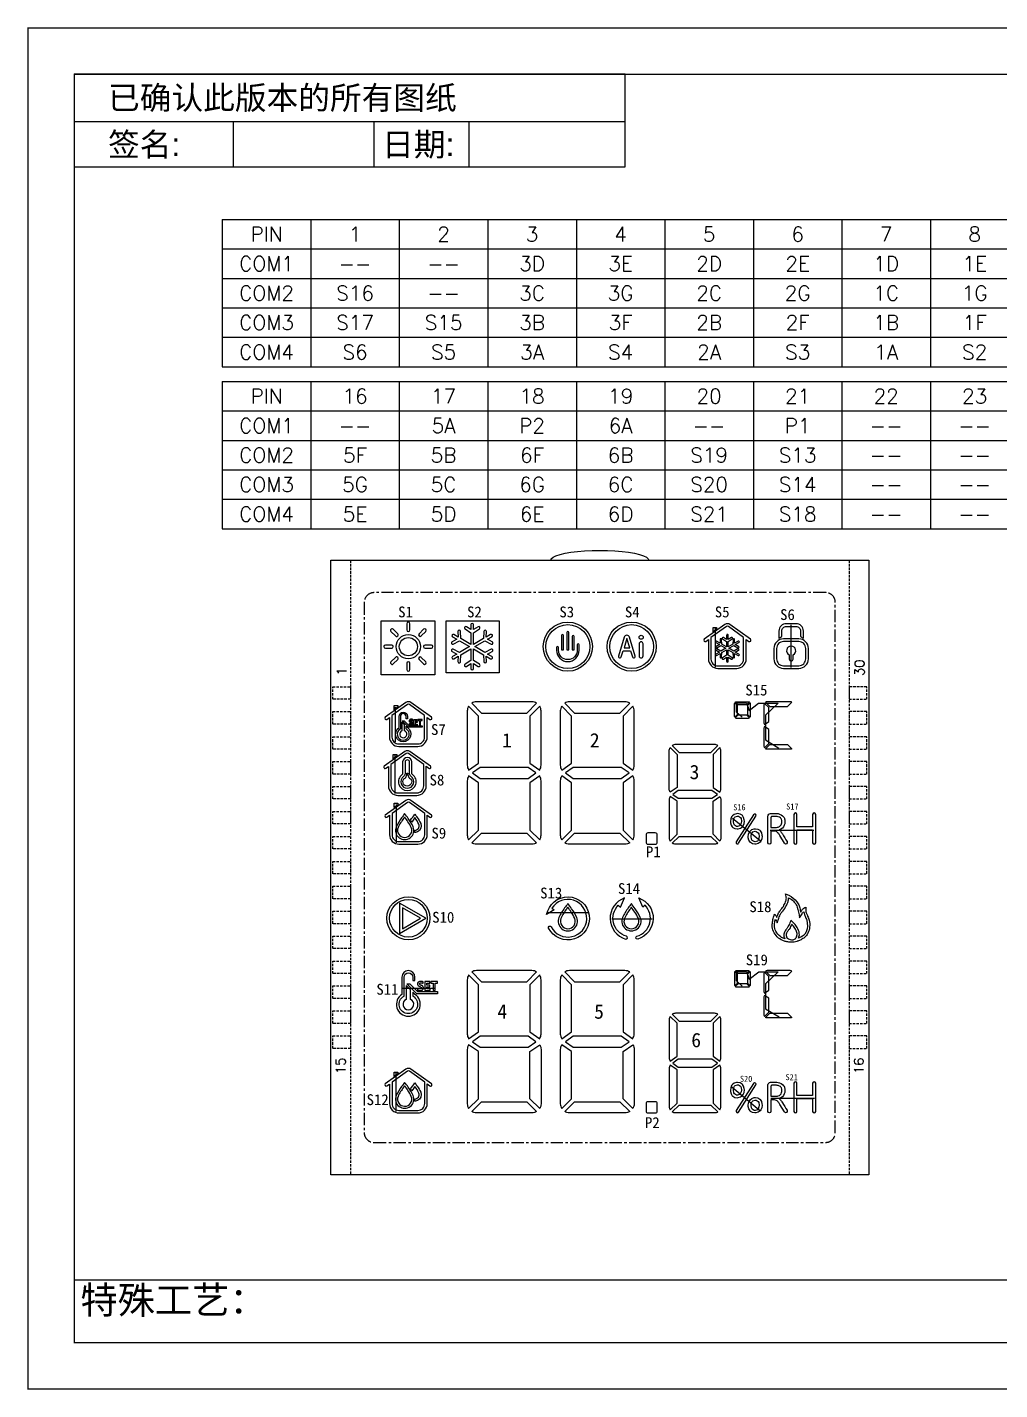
# Model space of a CAD drawing. Header units: millimetres. Extents: x 963 to 1606, y 260 to 429.
# Drawn here: x 1207.5 to 1306.6, y 260.2 to 399 of the extents above; entities that cross this region are included whole.
import ezdxf
from ezdxf.enums import TextEntityAlignment as Align

# ---------------------------------------------------------------- set-up
doc = ezdxf.new("R2010")
doc.units = ezdxf.units.MM
for name, pattern in [('CENTER', [2, 1.25, -0.25, 0.25, -0.25]), ('DASHED2', [0.375, 0.25, -0.125]), ('HIDDEN', [0.375, 0.25, -0.125])]:
    doc.linetypes.add(name, pattern=pattern)
for name, color, linetype in [('1', 4, 'Continuous'), ('DIM', 4, 'Continuous'), ('dwg', 7, 'Continuous'), ('title', 7, 'Continuous')]:
    doc.layers.add(name, color=color, linetype=linetype)
doc.styles.add('ROMANS', font='romans.shx')
doc.styles.add('SSSoft_Romans', font='Romans')
doc.styles.add('title', font='arial.ttf', dxfattribs={"width": 0.8, "height": 5})

# ---------------------------------------------------------------- blocks, each defined once
blk = doc.blocks.new('SIGN-C')
at = {"layer": '1', "color": 4, "const_width": 0.238}
blk.add_lwpolyline([(0, 0), (0, 210), (297, 210), (297, 0)], close=True, dxfattribs=at)
at = {"layer": 'title'}
for p, q in [((7.14, 195.58), (92.18, 195.58)), ((31.65, 195.58), (31.65, 188.59)), ((53.39, 195.58), (53.39, 188.59)), ((68.02, 195.58), (68.02, 188.59)), ((7.14, 16.82), (190.74, 16.82))]:
    blk.add_line(p, q, dxfattribs=at)
at = {"layer": 'title', "const_width": 0.238}
blk.add_lwpolyline([(7.14, 7.14), (7.14, 202.86), (289.86, 202.86), (289.86, 7.14)], close=True, dxfattribs=at)
at = {"layer": 'title'}
blk.add_lwpolyline([(7.14, 202.86), (7.14, 188.59), (92.18, 188.59), (92.18, 202.86)], close=True, dxfattribs=at)
at = {"layer": 'title', "style": 'title'}
for s, height, p in [('已确认此版本的所有图纸', 3.5873, (12.35, 197.44)), ('签名:', 3.587, (12.35, 190.24)), ('日期:', 3.587, (54.65, 190.24))]:
    blk.add_text(s, height=height, dxfattribs=at).set_placement(p)
at = {"layer": 'title', "color": 1, "style": 'title'}
blk.add_text('特殊工艺：', height=4.216, dxfattribs=at).set_placement((8.08, 11.62))
blk = doc.blocks.new('SPC')
at = {"layer": 'dwg'}
for points in [[(6.59, 54.89, 1), (6.81, 55.11), (6.36, 55.57, 1), (6.13, 55.35)], [(7.74, 55.5, 1), (8.06, 55.5), (8.06, 56.14, 1), (7.74, 56.14)], [(8.99, 55.11, 1), (9.21, 54.89), (9.67, 55.35, 1), (9.44, 55.57)], [(14.27, 53.57), (14.27, 52.38), (13.67, 52.01, 1), (13.81, 51.78), (14.27, 52.07), (14.27, 51.56, 1), (14.53, 51.56), (14.53, 52.07), (15, 51.78, 1), (15.14, 52.01), (14.53, 52.38), (14.53, 53.57), (15.57, 52.98), (15.59, 52.27, 1), (15.85, 52.28), (15.84, 52.82), (16.28, 52.57, 1), (16.41, 52.79), (15.97, 53.05), (16.45, 53.31, 1), (16.33, 53.54), (15.7, 53.2), (14.67, 53.8), (15.7, 54.4), (16.33, 54.06, 1), (16.45, 54.29), (15.97, 54.55), (16.41, 54.81, 1), (16.28, 55.04), (15.84, 54.78), (15.85, 55.33, 1), (15.59, 55.34), (15.57, 54.63), (14.54, 54.03), (14.53, 55.22), (15.14, 55.6, 1), (15, 55.82), (14.53, 55.53), (14.53, 56.04, 1), (14.27, 56.04), (14.27, 55.53), (13.81, 55.82, 1), (13.67, 55.6), (14.27, 55.22), (14.27, 54.03), (13.24, 54.63), (13.22, 55.34, 1), (12.95, 55.33), (12.97, 54.78), (12.53, 55.04, 1), (12.4, 54.81), (12.84, 54.55), (12.36, 54.29, 1), (12.48, 54.06), (13.11, 54.4), (14.14, 53.8), (13.11, 53.2), (12.48, 53.54, 1), (12.36, 53.31), (12.84, 53.05), (12.4, 52.79, 1), (12.53, 52.57), (12.97, 52.82), (12.95, 52.28, 1), (13.22, 52.27), (13.24, 52.98)], [(40.66, 56.05, 0.320007), (40.14, 56.05), (38.05, 54.55, 1), (38.2, 54.34), (38.47, 54.54), (38.47, 52.55, 0.414214), (39.43, 51.59), (41.36, 51.59, 0.414214), (42.32, 52.55), (42.32, 54.54), (42.6, 54.34, 1), (42.75, 54.55)], [(40.3, 55.84), (38.73, 54.72), (38.73, 52.54, 0.414214), (39.43, 51.84), (41.36, 51.84, 0.414214), (42.06, 52.54), (42.06, 54.73), (40.5, 55.84, 0.320007)], [(45.66, 55.39), (45.66, 54.65, -0.040796), (45.94, 54.83), (45.94, 55.39, -0.414214), (46.41, 55.86), (47.39, 55.86, -0.414214), (47.86, 55.39), (47.86, 54.83, -0.040796), (48.14, 54.65), (48.14, 55.39, 0.414214), (47.39, 56.13), (46.41, 56.13, 0.414214)], [(23.71, 54.93, 1), (23.51, 54.93), (23.51, 53.49), (23.71, 53.49)], [(24.25, 55.23, 1), (24.05, 55.23), (24.05, 53.49), (24.25, 53.49)], [(24.59, 53.49), (24.79, 53.49), (24.79, 54.83, 1), (24.59, 54.83)], [(30.73, 52.75, 1), (31.01, 52.84), (30.43, 54.76, 0.739234), (29.89, 54.76), (29.3, 52.84, 1), (29.58, 52.75), (29.78, 53.38), (30.54, 53.38)], [(31.41, 52.85, 1), (31.82, 52.85), (31.82, 54.09, 1), (31.41, 54.09)], [(40.97, 53.21), (40.98, 52.72, 1), (41.14, 52.73), (41.13, 53.11), (41.5, 52.9, 1.030478), (41.58, 53.04), (41.21, 53.25), (41.55, 53.44, 1), (41.47, 53.58), (41.05, 53.34), (40.55, 53.63), (41.05, 53.91), (41.47, 53.68, 1), (41.55, 53.82), (41.21, 54.01), (41.58, 54.22, 1.030478), (41.5, 54.36), (41.13, 54.14), (41.14, 54.53, 1.021645), (40.98, 54.53), (40.97, 54.05), (40.48, 53.77), (40.48, 54.33), (40.89, 54.58, 1), (40.81, 54.72), (40.48, 54.52), (40.48, 54.95, 1.030478), (40.32, 54.95), (40.32, 54.52), (39.99, 54.72, 1), (39.9, 54.58), (40.32, 54.33), (40.32, 53.77), (39.83, 54.05), (39.81, 54.53, 1), (39.66, 54.53), (39.66, 54.14), (39.29, 54.36, 1.030478), (39.22, 54.22), (39.59, 54.01), (39.25, 53.82, 1), (39.32, 53.68), (39.75, 53.91), (40.24, 53.63), (39.75, 53.34), (39.32, 53.58, 1), (39.25, 53.44), (39.59, 53.25), (39.22, 53.04, 1.030478), (39.29, 52.9), (39.66, 53.11), (39.66, 52.73, 1), (39.81, 52.72), (39.83, 53.21), (40.32, 53.49), (40.32, 52.92), (39.9, 52.67, 1), (39.99, 52.54), (40.32, 52.74), (40.32, 52.31, 1.030478), (40.48, 52.31), (40.48, 52.74), (40.81, 52.54, 1.003444), (40.89, 52.67), (40.48, 52.92), (40.48, 53.49)], [(46.11, 54.59, 0.414214), (45.14, 53.62), (45.14, 52.56, 0.414214), (46.11, 51.59), (47.69, 51.59, 0.414214), (48.66, 52.56), (48.66, 53.62, 0.414214), (47.69, 54.59)], [(45.41, 53.62), (45.41, 52.56, 0.414214), (46.11, 51.86), (47.69, 51.86, 0.414214), (48.39, 52.56), (48.39, 53.62, 0.414214), (47.69, 54.32), (46.11, 54.32, 0.414214)], [(6.2, 53.64, 1), (6.2, 53.96), (5.56, 53.96, 1), (5.56, 53.64)], [(6.81, 52.49, 1), (6.59, 52.71), (6.13, 52.26, 1), (6.36, 52.04)], [(8.99, 52.49), (9.44, 52.04, 1), (9.67, 52.26), (9.21, 52.71, 1)], [(9.6, 53.96, 1), (9.6, 53.64), (10.24, 53.64, 1), (10.24, 53.96)], [(25.3, 53.99, 1), (25.1, 53.99), (25.1, 53.43, -1), (23.2, 53.43), (23.2, 53.7, 1), (23, 53.7), (23, 53.43, 1), (25.3, 53.43)], [(47.1, 52.96, 4.42875), (46.7, 52.96), (46.7, 52.53, 1), (47.1, 52.53)], [(8.06, 52.1, 1), (7.74, 52.1), (7.74, 51.46, 1), (8.06, 51.46)], [(8.16, 48.1, 0.320007), (7.65, 48.1), (5.55, 46.6, 1), (5.7, 46.39), (5.97, 46.59), (5.97, 44.6, 0.414214), (6.93, 43.64), (8.86, 43.64, 0.414214), (9.82, 44.6), (9.82, 46.59), (10.1, 46.39, 1), (10.25, 46.6)], [(7.8, 47.89), (6.23, 46.77), (6.23, 44.59, 0.414214), (6.93, 43.89), (8.86, 43.89, 0.414214), (9.56, 44.59), (9.56, 46.78), (8.01, 47.89, 0.320007)], [(13.9, 41.72, 0.139094), (14.04, 41.23), (15.04, 41.93), (15.04, 46.73), (14.04, 47.73, 0.139094), (13.9, 47.25)], [(20.49, 48.18), (14.83, 48.18, 0.136063), (14.36, 48.04), (15.35, 47.04), (19.98, 47.04), (20.97, 48.04, 0.136063)], [(20.29, 41.93), (21.28, 41.23, 0.139094), (21.42, 41.72), (21.42, 47.25, 0.139094), (21.28, 47.73), (20.29, 46.73)], [(23.38, 41.72, 0.139094), (23.52, 41.23), (24.51, 41.93), (24.51, 46.73), (23.52, 47.73, 0.139094), (23.38, 47.25)], [(29.97, 48.18), (24.31, 48.18, 0.136063), (23.83, 48.04), (24.83, 47.04), (29.45, 47.04), (30.45, 48.04, 0.136063)], [(29.77, 41.93), (30.76, 41.23, 0.139094), (30.9, 41.72), (30.9, 47.25, 0.139094), (30.76, 47.73), (29.77, 46.73)], [(41.11, 46.73, 0.139094), (41.14, 46.62), (41.42, 46.9), (41.42, 47.8), (41.14, 48.08, 0.139094), (41.11, 47.97)], [(41.48, 47.87), (41.21, 48.15, -0.136063), (41.31, 48.18), (42.56, 48.18, -0.136063), (42.66, 48.15), (42.39, 47.87)], [(42.45, 46.9), (42.73, 46.62, 0.139094), (42.76, 46.73), (42.76, 47.97, 0.139094), (42.73, 48.08), (42.45, 47.8)], [(44.18, 48.02, 0.139094), (44.13, 47.86), (44.13, 46.04, 0.139094), (44.18, 45.87), (44.61, 46.17), (44.61, 47.59)], [(44.45, 48.18, 0.136063), (44.28, 48.13), (44.71, 47.7), (46.54, 47.7), (46.97, 48.13, 0.136063), (46.8, 48.18)], [(7.09, 45.43, 4.041745), (7.66, 45.43), (7.66, 45.7), (7.8, 45.56), (7.8, 45.55, -3.380622), (6.95, 45.55), (6.95, 46.69, -1), (7.8, 46.69), (7.8, 46.46), (7.66, 46.46), (7.66, 46.69, 1), (7.09, 46.69)], [(7.23, 46.12), (7.23, 45.22, 4.791288), (7.52, 45.22), (7.52, 45.84)], [(41.48, 46.83), (41.21, 46.56, 0.136063), (41.31, 46.53), (42.56, 46.53, 0.136063), (42.66, 46.56), (42.39, 46.83)], [(44.61, 45.36), (44.18, 45.66, 0.139094), (44.13, 45.49), (44.13, 43.67, 0.139094), (44.18, 43.5), (44.61, 43.94)], [(8.05, 43.11, 0.320007), (7.54, 43.11), (5.45, 41.62, 1), (5.6, 41.41), (5.87, 41.6), (5.87, 39.61, 0.414214), (6.83, 38.65), (8.76, 38.65, 0.414214), (9.72, 39.61), (9.72, 41.61), (10, 41.41, 1), (10.15, 41.62)], [(35.27, 42.82), (35.27, 39.45), (34.58, 38.97, -0.139094), (34.48, 39.31), (34.48, 43.18, -0.139094), (34.58, 43.52)], [(35.13, 43.83, 0.136063), (34.79, 43.73), (35.49, 43.03), (38.73, 43.03), (39.43, 43.73, 0.136063), (39.09, 43.83)], [(39.74, 43.18, 0.139094), (39.64, 43.52), (38.95, 42.82), (38.95, 39.45), (39.64, 38.97, 0.139094), (39.74, 39.31)], [(44.45, 43.35, -0.136063), (44.28, 43.4), (44.71, 43.83), (46.54, 43.83), (46.97, 43.4, -0.136063), (46.8, 43.35)], [(7.69, 42.9), (6.13, 41.79), (6.13, 39.61, 0.414214), (6.83, 38.91), (8.76, 38.91, 0.414214), (9.46, 39.61), (9.46, 41.79), (7.9, 42.9, 0.320007)], [(8.27, 42.06, 0.920896), (7.31, 42.06), (7.31, 40.86, -0.178159), (7.26, 40.77, 3.083722), (8.32, 40.77, -0.178159), (8.27, 40.86)], [(8.03, 42.05, 0.888352), (7.56, 42.05), (7.56, 40.84, -0.202499), (7.41, 40.57, 3.143835), (8.17, 40.57, -0.202499), (8.03, 40.84)], [(7.85, 40.92), (7.85, 40.74, 0.204472), (8.02, 40.42, -3.624789), (7.56, 40.42, 0.204472), (7.74, 40.74), (7.74, 40.92)], [(14.04, 34.12), (15.04, 35.12), (15.04, 39.93), (14.04, 40.63, 0.139094), (13.9, 40.14), (13.9, 34.61, 0.139094)], [(21.28, 40.63), (20.29, 39.93), (20.29, 35.12), (21.28, 34.12, 0.139094), (21.42, 34.61), (21.42, 40.14, 0.139094)], [(23.52, 34.12), (24.51, 35.12), (24.51, 39.93), (23.52, 40.63, 0.139094), (23.38, 40.14), (23.38, 34.61, 0.139094)], [(30.76, 40.63), (29.77, 39.93), (29.77, 35.12), (30.76, 34.12, 0.139094), (30.9, 34.61), (30.9, 40.14, 0.139094)], [(8.16, 38.14, 0.320007), (7.65, 38.14), (5.55, 36.64, 1), (5.7, 36.43), (5.98, 36.63), (5.98, 34.64, 0.414214), (6.94, 33.68), (8.86, 33.68, 0.414214), (9.82, 34.64), (9.82, 36.63), (10.1, 36.43, 1), (10.25, 36.64)], [(7.8, 37.93), (6.24, 36.81), (6.24, 34.64, 0.414214), (6.94, 33.94), (8.87, 33.94, 0.414214), (9.57, 34.64), (9.57, 36.82), (8.01, 37.93, 0.320007)], [(34.58, 33.99), (35.27, 34.69), (35.27, 38.05), (34.58, 38.54, 0.139094), (34.48, 38.2), (34.48, 34.33, 0.139094)], [(39.74, 38.2), (39.74, 34.33, -0.139094), (39.64, 33.99), (38.95, 34.69), (38.95, 38.05), (39.64, 38.54, -0.139094)], [(6.66, 35.45, 1.508902), (8.39, 35.45, 0.042073), (7.89, 36.3, 0.007312), (7.52, 36.79, 0.004993), (7.21, 36.37, 0.045404)], [(7.42, 36.31, 0.047839), (6.85, 35.37, 0.249322), (6.92, 34.69, 0.251038), (7.52, 34.36, 0.251038), (8.13, 34.69, 0.24932), (8.19, 35.37, 0.031176), (7.86, 35.97, 0.017928), (7.52, 36.44, 0.002647)], [(9.16, 35.79, -0.408759), (8.83, 34.94, -0.060024), (8.63, 34.88, -0.015375), (8.54, 34.87, 0.05176), (8.56, 35.08, 0.066573), (8.74, 35.13, 0.141626), (8.93, 35.29, 0.248808), (8.97, 35.71, 0.049065), (8.56, 36.38, 0.009598), (8.45, 36.23), (8.44, 36.21), (8.25, 35.93, 0.009472), (8.13, 36.13, -0.017488), (8.56, 36.73, -0.005991), (8.8, 36.4, -0.043091)], [(41.31, 33.91, 1), (41.54, 33.77), (43.31, 36.53, 1), (43.07, 36.68)], [(45.69, 35.13, -0.066458), (45.91, 34.87, -0.00191), (46.01, 34.73, 0.005682), (46.49, 33.94, -1), (46.21, 33.77), (45.74, 34.56, 0.032995), (45.58, 34.8, 0.017246), (45.54, 34.85, 0.18733), (45.21, 35.01, 0.015422), (45.14, 35.02), (44.84, 35.02), (44.84, 33.83, -1), (44.53, 33.83), (44.53, 36.53, -0.414214), (44.8, 36.8), (45.34, 36.8, -0.030536), (45.56, 36.79, -0.204243), (46.13, 36.45, -0.106049), (46.25, 36.17, -0.141384), (46.2, 35.62, -0.226669)], [(45.59, 36.47, 0.060864), (45.39, 36.49), (45.33, 36.49), (44.92, 36.49, 0.414214), (44.84, 36.41), (44.84, 35.38), (45.33, 35.38), (45.39, 35.38), (45.42, 35.39, 0.057528), (45.59, 35.42, 0.10908), (45.79, 35.54, 0.114485), (45.92, 35.75, 0.083359), (45.96, 35.97, 0.127561), (45.9, 36.23, 0.090419), (45.8, 36.36, 0.107795)], [(47.49, 36.7, 1), (47.18, 36.7), (47.18, 33.83, 1), (47.49, 33.83), (47.49, 35.13), (49.09, 35.13), (49.09, 33.83, 1), (49.4, 33.83), (49.4, 36.7, 1), (49.09, 36.7), (49.09, 35.44), (47.49, 35.44)], [(20.49, 33.68), (14.83, 33.68, -0.136063), (14.36, 33.81), (15.35, 34.81), (19.98, 34.81), (20.97, 33.81, -0.136063)], [(29.97, 33.68), (24.31, 33.68, -0.136063), (23.83, 33.81), (24.83, 34.81), (29.45, 34.81), (30.45, 33.81, -0.136063)], [(32.12, 33.88, 0.414214), (32.31, 33.68), (33.06, 33.68, 0.414214), (33.26, 33.88), (33.26, 34.63, 0.414214), (33.06, 34.82), (32.31, 34.82, 0.414214), (32.12, 34.63)], [(35.13, 33.68, -0.136063), (34.79, 33.77), (35.49, 34.47), (38.73, 34.47), (39.43, 33.77, -0.136063), (39.09, 33.68)], [(22.45, 25.26, 3.791491), (22.53, 27.15), (22.77, 26.98), (21.99, 26.51, -6.134623), (22.19, 25.13, -1)], [(30.11, 24.3, -0.566507), (29.29, 27.47), (29.5, 27.28), (29.92, 28.2, 0.726612), (30.03, 24.02, 1)], [(31.19, 24.3, 0.566507), (32.01, 27.47), (31.8, 27.28), (31.38, 28.2, -0.726612), (31.27, 24.02, -1)], [(48.55, 26.42), (48.58, 26.36, -0.032431), (48.73, 25.94, -0.094121), (48.78, 25.24, -0.085277), (48.61, 24.62, -0.110953), (48.26, 24.18, -0.056393), (47.91, 23.95, -0.030296), (47.58, 23.81), (47.51, 23.79), (47.47, 23.78, -0.029667), (47.2, 23.71, -0.060813), (46.74, 23.7, -0.021768), (46.38, 23.75, -0.031887), (46.05, 23.86, -0.196089), (45.09, 24.8, -0.106369), (44.97, 25.41, -0.05095), (45.02, 25.87, -0.028123), (45.15, 26.35, -0.003221), (45.22, 26.55), (45.25, 26.51, -0.059688), (45.45, 26.21, -0.020055), (45.53, 26.49, -0.086303), (45.73, 26.85, -0.010376), (45.81, 26.95), (45.86, 27.01, 0.06032), (46.17, 27.46, 0.04688), (46.36, 27.92, 0.017278), (46.39, 28, 0.109311), (46.39, 28.35, 0.031115), (46.31, 28.61, -0.011343), (46.65, 28.47, -0.023433), (46.9, 28.34, -0.13736), (47.62, 27.59, -0.06045), (47.78, 27.18, -0.021134), (47.87, 26.74, -0.018818), (47.96, 26.92, -0.118547), (48.19, 27.16, -0.032241), (48.41, 27.28, 0.006562), (48.4, 27.15), (48.39, 27.12, 0.111537), (48.44, 26.69, 0.023307)], [(47.76, 26.19, -0.040252), (48.01, 26.59, -0.000425), (48.18, 26.8, 0.04834), (48.26, 26.52, 0.002877), (48.41, 26.15, -0.017787), (48.48, 25.94, -0.181016), (48.42, 24.75, -0.089076), (48.22, 24.46, -0.082601), (47.89, 24.22, -0.019202), (47.65, 24.12, 0.149838), (47.73, 24.58, 0.10745), (47.51, 25.19, 0.044672), (47.21, 25.59, 0.014678), (46.88, 25.93, -0.005304), (46.77, 25.66, -0.039854), (46.53, 25.2, -0.016294), (46.37, 24.95, 0.039647), (46.23, 24.73, 0.087499), (46.16, 24.5, 0.064225), (46.17, 24.25, 0.133839), (46.27, 24.04), (46.18, 24.06, -0.054284), (45.84, 24.24, -0.129693), (45.33, 24.83, -0.114894), (45.2, 25.39, -0.058193), (45.25, 25.84, -0.014662), (45.3, 26.03, -0.016978), (45.49, 25.67, -0.006899), (45.61, 26.04, -0.013652), (45.78, 26.5, -0.067534), (45.93, 26.73, -0.008142), (46.02, 26.85), (46.04, 26.87, 0.068162), (46.42, 27.44, 0.026996), (46.55, 27.74, 0.068338), (46.63, 28.11, 0.029668), (46.63, 28.22, -0.085362), (47.14, 27.86, -0.072351), (47.42, 27.49, -0.040289), (47.5, 27.28, -0.038126)], [(24.53, 27.11, 0.007312), (24.15, 27.62, 0.004993), (23.82, 27.18, 0.045404), (23.24, 26.22, 1.508902), (25.06, 26.22, 0.042073)], [(24.5, 26.76, 0.017928), (24.15, 27.25, 0.002647), (24.04, 27.11, 0.047839), (23.45, 26.12, 0.249322), (23.52, 25.41, 0.251034), (24.15, 25.07, 0.251034), (24.78, 25.41, 0.24932), (24.85, 26.12, 0.031176)], [(31, 27.11, 0.007312), (30.62, 27.62, 0.004993), (30.29, 27.18, 0.045404), (29.72, 26.22, 1.508902), (31.53, 26.22, 0.042073)], [(30.97, 26.76, 0.017928), (30.62, 27.25, 0.002647), (30.52, 27.11, 0.047839), (29.92, 26.12, 0.249322), (29.99, 25.41, 0.251034), (30.62, 25.07, 0.251034), (31.26, 25.41, 0.24932), (31.33, 26.12, 0.031176)], [(47.36, 24.08, 0.04099), (47.42, 24.16, 0.063653), (47.49, 24.37, 0.126863), (47.45, 24.79, 0.064384), (47.29, 25.11, 0.04477), (46.96, 25.52, -0.037369), (46.72, 25.06, -0.012779), (46.56, 24.83, 0.026193), (46.46, 24.69, 0.061241), (46.4, 24.53, 0.17354), (46.41, 24.26, 0.071184), (46.47, 24.15, 0.043044), (46.51, 24.11, 0.22207), (47.1, 23.95, 0.061845), (47.23, 23.99, 0.095107)], [(8.56, 20.14, 1), (7.24, 20.14), (7.24, 18.38, 3.380622), (8.56, 18.38), (8.56, 18.4), (8.34, 18.62), (8.34, 18.2, -4.041745), (7.46, 18.2), (7.46, 20.14, -1), (8.34, 20.14), (8.34, 19.79), (8.56, 19.79)], [(14.04, 13.86), (15.04, 14.55), (15.04, 19.36), (14.04, 20.36, 0.139094), (13.9, 19.87), (13.9, 14.34, 0.139094)], [(20.49, 20.8), (14.83, 20.8, 0.136063), (14.36, 20.67), (15.35, 19.67), (19.98, 19.67), (20.97, 20.67, 0.136063)], [(21.28, 20.36), (20.29, 19.36), (20.29, 14.55), (21.28, 13.86, 0.139094), (21.42, 14.34), (21.42, 19.87, 0.139094)], [(23.52, 13.86), (24.51, 14.55), (24.51, 19.36), (23.52, 20.36, 0.139094), (23.38, 19.87), (23.38, 14.34, 0.139094)], [(29.97, 20.8), (24.31, 20.8, 0.136063), (23.83, 20.67), (24.83, 19.67), (29.45, 19.67), (30.45, 20.67, 0.136063)], [(30.76, 20.36), (29.77, 19.36), (29.77, 14.55), (30.76, 13.86, 0.139094), (30.9, 14.34), (30.9, 19.87, 0.139094)], [(41.12, 19.36, 0.139094), (41.15, 19.25), (41.42, 19.53), (41.42, 20.43), (41.15, 20.7, 0.139094), (41.12, 20.6)], [(41.49, 20.5), (41.21, 20.77, -0.136063), (41.32, 20.8), (42.56, 20.8, -0.136063), (42.67, 20.77), (42.39, 20.5)], [(41.49, 19.46), (41.21, 19.18, 0.136063), (41.32, 19.15), (42.56, 19.15, 0.136063), (42.67, 19.18), (42.39, 19.46)], [(42.46, 19.53), (42.73, 19.25, 0.139094), (42.76, 19.36), (42.76, 20.6, 0.139094), (42.73, 20.7), (42.46, 20.43)], [(44.18, 20.65, 0.139094), (44.13, 20.48), (44.13, 18.66, 0.139094), (44.18, 18.49), (44.61, 18.8), (44.61, 20.21)], [(44.45, 20.8, 0.136063), (44.29, 20.75), (44.72, 20.32), (46.54, 20.32), (46.97, 20.75, 0.136063), (46.81, 20.8)], [(7.68, 19.27), (7.68, 17.87, 4.791288), (8.12, 17.87), (8.12, 18.84)], [(44.61, 17.98), (44.18, 18.28, 0.139094), (44.13, 18.12), (44.13, 16.3, 0.139094), (44.18, 16.13), (44.61, 16.56)], [(34.58, 11.59), (35.27, 12.08), (35.27, 15.44), (34.58, 16.14, 0.139094), (34.48, 15.8), (34.48, 11.93, 0.139094)], [(35.13, 16.45, 0.136063), (34.79, 16.36), (35.49, 15.66), (38.73, 15.66), (39.43, 16.36, 0.136063), (39.09, 16.45)], [(38.95, 12.08), (39.64, 11.59, 0.139094), (39.74, 11.93), (39.74, 15.8, 0.139094), (39.64, 16.14), (38.95, 15.44)], [(44.45, 15.98, -0.136063), (44.29, 16.02), (44.72, 16.46), (46.54, 16.46), (46.97, 16.02, -0.136063), (46.81, 15.98)], [(13.9, 12.76), (13.9, 7.23, 0.139094), (14.04, 6.75), (15.04, 7.75), (15.04, 12.55), (14.04, 13.25, 0.139094)], [(21.42, 12.76), (21.42, 7.23, -0.139094), (21.28, 6.75), (20.29, 7.75), (20.29, 12.55), (21.28, 13.25, -0.139094)], [(23.38, 12.76), (23.38, 7.23, 0.139094), (23.52, 6.75), (24.51, 7.75), (24.51, 12.55), (23.52, 13.25, 0.139094)], [(30.9, 12.76), (30.9, 7.23, -0.139094), (30.76, 6.75), (29.77, 7.75), (29.77, 12.55), (30.76, 13.25, -0.139094)], [(34.48, 10.82), (34.48, 6.96, 0.139094), (34.58, 6.61), (35.27, 7.31), (35.27, 10.68), (34.58, 11.17, 0.139094)], [(39.74, 10.82, 0.139094), (39.64, 11.17), (38.95, 10.68), (38.95, 7.31), (39.64, 6.61, 0.139094), (39.74, 6.96)], [(8.16, 10.76, 0.320007), (7.65, 10.76), (5.55, 9.27, 1), (5.7, 9.06), (5.98, 9.25), (5.98, 7.26, 0.414214), (6.94, 6.3), (8.86, 6.3, 0.414214), (9.82, 7.26), (9.82, 9.26), (10.1, 9.06, 1), (10.25, 9.27)], [(7.8, 10.55), (6.24, 9.44), (6.24, 7.26, 0.414214), (6.94, 6.56), (8.87, 6.56, 0.414214), (9.57, 7.26), (9.57, 9.44), (8.01, 10.55, 0.320007)], [(6.66, 8.08, 1.508902), (8.39, 8.08, 0.042073), (7.89, 8.93, 0.007312), (7.52, 9.42, 0.004993), (7.21, 9, 0.045404)], [(7.42, 8.93, 0.047839), (6.85, 7.99, 0.249322), (6.92, 7.31, 0.251038), (7.52, 6.99, 0.251038), (8.13, 7.31, 0.24932), (8.19, 7.99, 0.031176), (7.86, 8.6, 0.017928), (7.52, 9.06, 0.002647)], [(9.16, 8.42, -0.408759), (8.83, 7.56, -0.060024), (8.63, 7.51, -0.015375), (8.54, 7.49, 0.05176), (8.56, 7.71, 0.066573), (8.74, 7.76, 0.141626), (8.93, 7.92, 0.248808), (8.97, 8.33, 0.049065), (8.56, 9.01, 0.009598), (8.45, 8.85), (8.44, 8.84), (8.25, 8.56, 0.009472), (8.13, 8.75, -0.017488), (8.56, 9.36, -0.005991), (8.8, 9.03, -0.043091)], [(41.31, 6.54, 1), (41.54, 6.39), (43.31, 9.15, 1), (43.07, 9.3)], [(45.69, 7.75, -0.066458), (45.91, 7.5, -0.00191), (46.01, 7.35, 0.005682), (46.49, 6.57, -1), (46.21, 6.4), (45.74, 7.18, 0.032995), (45.58, 7.42, 0.017246), (45.54, 7.47, 0.18733), (45.21, 7.64, 0.015422), (45.14, 7.64), (44.84, 7.64), (44.84, 6.46, -1), (44.53, 6.46), (44.53, 9.16, -0.414214), (44.8, 9.43), (45.34, 9.43, -0.030536), (45.56, 9.42, -0.204243), (46.13, 9.08, -0.106049), (46.25, 8.8, -0.141384), (46.2, 8.24, -0.226669)], [(45.59, 9.09, 0.060864), (45.39, 9.12), (45.33, 9.12), (44.92, 9.12, 0.414214), (44.84, 9.04), (44.84, 8), (45.33, 8), (45.39, 8.01), (45.42, 8.01, 0.057528), (45.59, 8.05, 0.10908), (45.79, 8.16, 0.114485), (45.92, 8.37, 0.083359), (45.96, 8.59, 0.127561), (45.9, 8.85, 0.090419), (45.8, 8.98, 0.107795)], [(47.49, 9.32, 1), (47.18, 9.32), (47.18, 6.46, 1), (47.49, 6.46), (47.49, 7.76), (49.09, 7.76), (49.09, 6.46, 1), (49.4, 6.46), (49.4, 9.32, 1), (49.09, 9.32), (49.09, 8.07), (47.49, 8.07)], [(20.49, 6.3), (14.83, 6.3, -0.136063), (14.36, 6.44), (15.35, 7.44), (19.98, 7.44), (20.97, 6.44, -0.136063)], [(29.97, 6.3), (24.31, 6.3, -0.136063), (23.83, 6.44), (24.83, 7.44), (29.45, 7.44), (30.45, 6.44, -0.136063)], [(32.12, 6.5, 0.414214), (32.31, 6.3), (33.06, 6.3, 0.414214), (33.26, 6.5), (33.26, 7.25, 0.414214), (33.06, 7.45), (32.31, 7.45, 0.414214), (32.12, 7.25)], [(35.13, 6.3, -0.136063), (34.79, 6.4), (35.49, 7.1), (38.73, 7.1), (39.43, 6.4, -0.136063), (39.09, 6.3)]]:
    blk.add_lwpolyline(points, format="xyb", close=True, dxfattribs=at)
for points in [[(38.96, 55.75), (39.31, 55.75), (39.31, 55.57), (38.96, 55.32)], [(29.87, 53.68), (30.45, 53.68), (30.16, 54.62)], [(6.46, 47.8), (6.81, 47.8), (6.81, 47.62), (6.46, 47.37)], [(7.99, 45.73), (9.31, 45.73), (9.31, 45.59), (7.93, 45.59), (7.27, 46.24), (7.47, 46.24)], [(8.35, 46.38), (8.34, 46.39), (8.32, 46.39), (8.29, 46.4), (8.26, 46.4), (8.24, 46.4), (8.2, 46.4), (8.19, 46.4), (8.16, 46.4), (8.13, 46.4), (8.11, 46.39), (8.08, 46.38), (8.06, 46.37), (8.04, 46.36), (8.03, 46.35), (8.01, 46.33), (8, 46.31), (7.99, 46.29), (7.98, 46.26), (7.98, 46.23), (7.98, 46.21), (7.99, 46.19), (7.99, 46.17), (8.01, 46.15), (8.02, 46.13), (8.04, 46.11), (8.06, 46.09), (8.09, 46.08), (8.12, 46.07), (8.13, 46.06), (8.17, 46.04), (8.19, 46.03), (8.21, 46.02), (8.22, 46.01), (8.24, 45.99), (8.24, 45.96), (8.24, 45.96), (8.24, 45.94), (8.22, 45.92), (8.2, 45.91), (8.17, 45.9), (8.14, 45.9), (8.13, 45.9), (8.1, 45.9), (8.08, 45.91), (8.05, 45.92), (8.03, 45.93), (8, 45.94), (7.98, 45.96), (7.98, 45.84), (7.99, 45.83), (8.01, 45.82), (8.03, 45.82), (8.06, 45.81), (8.08, 45.81), (8.11, 45.8), (8.14, 45.8), (8.16, 45.8), (8.2, 45.81), (8.22, 45.81), (8.25, 45.82), (8.27, 45.82), (8.29, 45.83), (8.31, 45.85), (8.32, 45.86), (8.34, 45.88), (8.36, 45.9), (8.36, 45.92), (8.37, 45.95), (8.37, 45.97), (8.37, 46), (8.36, 46.03), (8.35, 46.05), (8.34, 46.07), (8.34, 46.08), (8.32, 46.09), (8.3, 46.11), (8.28, 46.12), (8.25, 46.14), (8.22, 46.15), (8.19, 46.17), (8.16, 46.18), (8.14, 46.19), (8.13, 46.2), (8.12, 46.22), (8.11, 46.24), (8.11, 46.25), (8.12, 46.27), (8.14, 46.29), (8.15, 46.3), (8.18, 46.3), (8.21, 46.31), (8.22, 46.31), (8.25, 46.3), (8.28, 46.3), (8.3, 46.29), (8.32, 46.28), (8.35, 46.27)], [(8.47, 46.39), (8.8, 46.39), (8.8, 46.29), (8.59, 46.29), (8.59, 46.16), (8.79, 46.16), (8.79, 46.06), (8.59, 46.06), (8.59, 45.91), (8.81, 45.91), (8.81, 45.81), (8.47, 45.81)], [(9.14, 45.81), (9.14, 46.29), (9.31, 46.29), (9.31, 46.39), (8.85, 46.39), (8.85, 46.29), (9.02, 46.29), (9.02, 45.81)], [(6.35, 42.81), (6.71, 42.81), (6.71, 42.63), (6.35, 42.38)], [(20.1, 41.49), (15.23, 41.49), (14.42, 40.93), (15.23, 40.36), (20.1, 40.36), (20.9, 40.93)], [(29.58, 41.49), (24.7, 41.49), (23.9, 40.93), (24.7, 40.36), (29.58, 40.36), (30.38, 40.93)], [(35.4, 39.15), (34.84, 38.75), (35.4, 38.36), (38.81, 38.36), (39.38, 38.75), (38.81, 39.15)], [(6.46, 37.84), (6.81, 37.84), (6.81, 37.66), (6.46, 37.41)], [(41.1, 36.71), (40.91, 36.57), (40.83, 36.46), (40.74, 36.25), (40.71, 35.98), (40.72, 35.87), (40.78, 35.63), (40.9, 35.43), (40.95, 35.38), (41.15, 35.26), (41.4, 35.23), (41.51, 35.23), (41.74, 35.3), (41.93, 35.45), (42, 35.55), (42.1, 35.77), (42.13, 36.03), (42.12, 36.15), (42.06, 36.39), (41.95, 36.59), (41.9, 36.63), (41.7, 36.75), (41.44, 36.79), (41.33, 36.78)], [(41.12, 35.61), (41.05, 35.74), (41.01, 36), (41.03, 36.19), (41.13, 36.4), (41.2, 36.47), (41.43, 36.54), (41.53, 36.53), (41.73, 36.4), (41.79, 36.28), (41.83, 36.01), (41.81, 35.83), (41.72, 35.62), (41.65, 35.55), (41.42, 35.47), (41.32, 35.48)], [(43.31, 33.68), (43.21, 33.68), (42.96, 33.72), (42.76, 33.84), (42.71, 33.89), (42.58, 34.09), (42.53, 34.33), (42.52, 34.43), (42.55, 34.7), (42.64, 34.92), (42.72, 35.02), (42.9, 35.17), (43.14, 35.24), (43.25, 35.24), (43.5, 35.21), (43.7, 35.09), (43.75, 35.04), (43.87, 34.85), (43.92, 34.61), (43.93, 34.48), (43.9, 34.21), (43.8, 34), (43.73, 33.9), (43.54, 33.75)], [(43.46, 34), (43.22, 33.93), (43.13, 33.94), (42.93, 34.07), (42.86, 34.19), (42.82, 34.45), (42.84, 34.64), (42.93, 34.85), (43, 34.92), (43.24, 34.99), (43.33, 34.98), (43.53, 34.85), (43.59, 34.73), (43.63, 34.47), (43.61, 34.28), (43.53, 34.07)], [(9.69, 26.13), (7.01, 27.68), (7.01, 24.58)], [(9.13, 26.13), (7.29, 27.19), (7.29, 25.07)], [(8.05, 19.45), (8.84, 18.67), (10.88, 18.67), (10.88, 18.45), (8.75, 18.45), (7.73, 19.45)], [(9.07, 19.69), (9.03, 19.68), (8.99, 19.67), (8.96, 19.65), (8.93, 19.63), (8.91, 19.62), (8.88, 19.59), (8.86, 19.56), (8.84, 19.52), (8.83, 19.48), (8.83, 19.44), (8.83, 19.4), (8.84, 19.37), (8.85, 19.33), (8.87, 19.3), (8.89, 19.27), (8.92, 19.25), (8.96, 19.22), (9, 19.2), (9.04, 19.18), (9.07, 19.17), (9.12, 19.14), (9.16, 19.12), (9.19, 19.11), (9.2, 19.09), (9.23, 19.06), (9.24, 19.02), (9.24, 19.02), (9.23, 18.98), (9.2, 18.95), (9.17, 18.94), (9.13, 18.93), (9.08, 18.93), (9.06, 18.93), (9.02, 18.93), (8.98, 18.94), (8.94, 18.95), (8.9, 18.97), (8.87, 18.99), (8.83, 19.02), (8.83, 18.82), (8.84, 18.82), (8.87, 18.81), (8.91, 18.8), (8.95, 18.79), (8.99, 18.78), (9.04, 18.78), (9.09, 18.77), (9.12, 18.78), (9.16, 18.78), (9.21, 18.79), (9.25, 18.79), (9.28, 18.81), (9.32, 18.82), (9.34, 18.84), (9.36, 18.86), (9.39, 18.89), (9.41, 18.92), (9.42, 18.95), (9.43, 18.99), (9.44, 19.04), (9.43, 19.08), (9.42, 19.12), (9.41, 19.16), (9.39, 19.19), (9.38, 19.2), (9.36, 19.22), (9.33, 19.24), (9.29, 19.27), (9.25, 19.29), (9.2, 19.31), (9.15, 19.33), (9.11, 19.35), (9.08, 19.37), (9.06, 19.39), (9.04, 19.42), (9.03, 19.45), (9.03, 19.46), (9.04, 19.49), (9.07, 19.52), (9.1, 19.53), (9.14, 19.54), (9.19, 19.55), (9.2, 19.55), (9.25, 19.54), (9.29, 19.54), (9.33, 19.52), (9.36, 19.51), (9.4, 19.49), (9.4, 19.67), (9.38, 19.67), (9.35, 19.68), (9.31, 19.69), (9.27, 19.69), (9.22, 19.7), (9.18, 19.7), (9.16, 19.7), (9.11, 19.7)], [(9.59, 18.79), (10.11, 18.79), (10.11, 18.95), (9.78, 18.95), (9.78, 19.16), (10.07, 19.16), (10.07, 19.32), (9.78, 19.32), (9.78, 19.53), (10.09, 19.53), (10.09, 19.68), (9.59, 19.68)], [(10.43, 19.53), (10.43, 18.79), (10.62, 18.79), (10.62, 19.53), (10.88, 19.53), (10.88, 19.68), (10.18, 19.68), (10.18, 19.53)], [(20.1, 14.12), (15.23, 14.12), (14.42, 13.55), (15.23, 12.99), (20.1, 12.99), (20.9, 13.55)], [(29.58, 14.12), (24.7, 14.12), (23.9, 13.55), (24.7, 12.99), (29.58, 12.99), (30.38, 13.55)], [(35.4, 11.77), (34.84, 11.38), (35.4, 10.98), (38.81, 10.98), (39.38, 11.38), (38.81, 11.77)], [(6.46, 10.46), (6.81, 10.46), (6.81, 10.29), (6.46, 10.03)], [(41.1, 9.34), (40.91, 9.19), (40.83, 9.09), (40.74, 8.87), (40.71, 8.6), (40.72, 8.5), (40.78, 8.25), (40.9, 8.06), (40.95, 8.01), (41.15, 7.89), (41.4, 7.85), (41.51, 7.86), (41.74, 7.93), (41.93, 8.07), (42, 8.17), (42.1, 8.39), (42.13, 8.65), (42.12, 8.78), (42.06, 9.02), (41.95, 9.21), (41.9, 9.25), (41.7, 9.38), (41.44, 9.41), (41.33, 9.41)], [(41.12, 8.24), (41.05, 8.36), (41.01, 8.62), (41.03, 8.82), (41.13, 9.02), (41.2, 9.1), (41.43, 9.17), (41.53, 9.15), (41.73, 9.03), (41.79, 8.9), (41.83, 8.64), (41.81, 8.45), (41.72, 8.24), (41.65, 8.17), (41.42, 8.1), (41.32, 8.11)], [(43.31, 6.31), (43.21, 6.3), (42.96, 6.34), (42.76, 6.46), (42.71, 6.51), (42.58, 6.71), (42.53, 6.95), (42.52, 7.06), (42.55, 7.32), (42.64, 7.54), (42.72, 7.65), (42.9, 7.79), (43.14, 7.86), (43.25, 7.87), (43.5, 7.83), (43.7, 7.71), (43.75, 7.67), (43.87, 7.48), (43.92, 7.23), (43.93, 7.1), (43.9, 6.84), (43.8, 6.62), (43.73, 6.52), (43.54, 6.38)], [(43.46, 6.62), (43.22, 6.55), (43.13, 6.56), (42.93, 6.69), (42.86, 6.81), (42.82, 7.07), (42.84, 7.26), (42.93, 7.47), (43, 7.55), (43.24, 7.62), (43.33, 7.6), (43.53, 7.48), (43.59, 7.36), (43.63, 7.09), (43.61, 6.91), (43.53, 6.7)]]:
    blk.add_lwpolyline(points, close=True, dxfattribs=at)
for centre, radius in [((24.15, 53.8), 2.5), ((24.15, 53.8), 2.24), ((30.65, 53.8), 2.5), ((30.65, 53.8), 2.24), ((7.9, 53.8), 1.24), ((7.9, 53.8), 0.925), ((31.62, 54.75), 0.205), ((7.9, 26.13), 2.19), ((7.9, 26.13), 1.92)]:
    blk.add_circle(centre, radius, dxfattribs=at)
blk = doc.blocks.new('DWG')
at = {"layer": 'dwg'}
blk.add_lwpolyline([(54.8, 0), (0, 0), (0, 62.6), (54.8, 62.6)], close=True, dxfattribs=at)
at = {"layer": 'dwg', "linetype": 'DASHED2'}
for points in [[(2, 62.6), (2, 0)], [(52.8, 62.6), (52.8, 0)]]:
    blk.add_lwpolyline(points, dxfattribs=at)
at = {"layer": 'dwg'}
blk.add_lwpolyline([(22.4, 62.6), (22.46, 62.76), (22.64, 62.91), (22.94, 63.05), (23.35, 63.19), (23.86, 63.31), (24.46, 63.41), (25.13, 63.49), (25.85, 63.55), (26.62, 63.59), (27.4, 63.6), (28.18, 63.59), (28.95, 63.55), (29.67, 63.49), (30.34, 63.41), (30.94, 63.31), (31.45, 63.19), (31.86, 63.05), (32.16, 62.91), (32.34, 62.76), (32.4, 62.6)], dxfattribs=at)
at = {"layer": 'dwg', "linetype": 'CENTER'}
blk.add_lwpolyline([(51.4, 58.3, 0.414214), (50.4, 59.3), (4.4, 59.3, 0.414214), (3.4, 58.3), (3.4, 4.3, 0.414214), (4.4, 3.3), (50.4, 3.3, 0.414214), (51.4, 4.3)], format="xyb", close=True, dxfattribs=at)
at = {"layer": 'dwg', "linetype": 'HIDDEN'}
for points in [[(2, 49.71), (2, 48.44), (0.2, 48.44), (0.2, 49.71)], [(52.8, 49.71), (52.8, 48.44), (54.6, 48.44), (54.6, 49.71)], [(2, 47.18), (2, 45.91), (0.2, 45.91), (0.2, 47.18)], [(52.8, 47.18), (52.8, 45.91), (54.6, 45.91), (54.6, 47.18)], [(2, 44.63), (2, 43.37), (0.2, 43.37), (0.2, 44.63)], [(52.8, 44.63), (52.8, 43.37), (54.6, 43.37), (54.6, 44.63)], [(2, 42.09), (2, 40.82), (0.2, 40.82), (0.2, 42.09)], [(52.8, 42.09), (52.8, 40.82), (54.6, 40.82), (54.6, 42.09)], [(2, 39.56), (2, 38.29), (0.2, 38.29), (0.2, 39.56)], [(52.8, 39.56), (52.8, 38.29), (54.6, 38.29), (54.6, 39.56)], [(2, 37.01), (2, 35.74), (0.2, 35.74), (0.2, 37.01)], [(52.8, 37.01), (52.8, 35.74), (54.6, 35.74), (54.6, 37.01)], [(2, 34.47), (2, 33.2), (0.2, 33.2), (0.2, 34.47)], [(52.8, 34.47), (52.8, 33.2), (54.6, 33.2), (54.6, 34.47)], [(2, 31.93), (2, 30.67), (0.2, 30.67), (0.2, 31.93)], [(52.8, 31.93), (52.8, 30.67), (54.6, 30.67), (54.6, 31.93)], [(2, 29.39), (2, 28.12), (0.2, 28.12), (0.2, 29.39)], [(52.8, 29.39), (52.8, 28.12), (54.6, 28.12), (54.6, 29.39)], [(2, 26.86), (2, 25.58), (0.2, 25.58), (0.2, 26.86)], [(52.8, 26.86), (52.8, 25.58), (54.6, 25.58), (54.6, 26.86)], [(2, 24.32), (2, 23.05), (0.2, 23.05), (0.2, 24.32)], [(52.8, 24.32), (52.8, 23.05), (54.6, 23.05), (54.6, 24.32)], [(2, 21.77), (2, 20.5), (0.2, 20.5), (0.2, 21.77)], [(52.8, 21.77), (52.8, 20.5), (54.6, 20.5), (54.6, 21.77)], [(2, 19.24), (2, 17.96), (0.2, 17.96), (0.2, 19.24)], [(52.8, 19.24), (52.8, 17.96), (54.6, 17.96), (54.6, 19.24)], [(2, 16.69), (2, 15.43), (0.2, 15.43), (0.2, 16.69)], [(52.8, 16.69), (52.8, 15.43), (54.6, 15.43), (54.6, 16.69)], [(2, 14.16), (2, 12.88), (0.2, 12.88), (0.2, 14.16)], [(52.8, 14.16), (52.8, 12.88), (54.6, 12.88), (54.6, 14.16)]]:
    blk.add_lwpolyline(points, close=True, dxfattribs=at)
at = {"layer": 'dwg'}
blk.add_blockref('SPC', (0, 0), dxfattribs=at)
at = {"layer": 'dwg', "style": 'ROMANS'}
for s, p in [('30', (53.87, 51.65)), ('1', (1.1, 51.28)), ('15', (1, 11.11)), ('16', (53.8, 11.11))]:
    blk.add_text(s, height=0.972, rotation=90, dxfattribs=at).set_placement(p, align=Align.MIDDLE)

msp = doc.modelspace()

# ---------------------------------------------------------------- linework, layer by layer
at = {"layer": 'DIM'}
for p, q in [((1227.369, 379.425), (1371.663, 379.425)), ((1227.369, 379.425), (1227.369, 364.425)), ((1236.387, 379.425), (1236.387, 364.425)), ((1245.406, 379.425), (1245.406, 364.425)), ((1254.424, 379.425), (1254.424, 364.425)), ((1263.443, 379.425), (1263.443, 364.425)), ((1272.461, 379.425), (1272.461, 364.425)), ((1281.479, 379.425), (1281.479, 364.425)), ((1290.498, 379.425), (1290.498, 364.425)), ((1299.516, 379.425), (1299.516, 364.425)), ((1227.369, 376.425), (1371.663, 376.425)), ((1227.369, 373.425), (1371.663, 373.425)), ((1227.369, 370.425), (1371.663, 370.425)), ((1227.369, 367.425), (1371.663, 367.425)), ((1227.369, 364.425), (1371.663, 364.425)), ((1227.369, 362.925), (1371.663, 362.925)), ((1227.369, 362.925), (1227.369, 347.925)), ((1236.387, 362.925), (1236.387, 347.925)), ((1245.406, 362.925), (1245.406, 347.925)), ((1254.424, 362.925), (1254.424, 347.925)), ((1263.443, 362.925), (1263.443, 347.925)), ((1272.461, 362.925), (1272.461, 347.925)), ((1281.479, 362.925), (1281.479, 347.925)), ((1290.498, 362.925), (1290.498, 347.925)), ((1299.516, 362.925), (1299.516, 347.925)), ((1227.369, 359.925), (1371.663, 359.925)), ((1227.369, 356.925), (1371.663, 356.925)), ((1227.369, 353.925), (1371.663, 353.925)), ((1227.369, 350.925), (1371.663, 350.925)), ((1227.369, 347.925), (1371.663, 347.925)), ((1277.586, 337.777), (1277.586, 333.814)), ((1285.29, 338.147), (1285.29, 333.781)), ((1244.989, 329.75), (1244.989, 326.235)), ((1244.945, 324.851), (1244.945, 320.969)), ((1245.068, 319.828), (1245.068, 315.936)), ((1279.364, 318.446), (1282.153, 316.162)), ((1283.172, 317.209), (1287.646, 317.209)), ((1260.543, 308.83), (1264.622, 308.83)), ((1267.068, 308.205), (1271.152, 308.205)), ((1245.744, 301.127), (1248.997, 301.127)), ((1245.052, 292.534), (1245.052, 288.565)), ((1279.297, 291.081), (1282.096, 288.716)), ((1283.246, 289.918), (1287.709, 289.918))]:
    msp.add_line(p, q, dxfattribs=at)
for points in [[(1243.563, 338.541), (1249.007, 338.541), (1249.007, 333.055), (1243.563, 333.055)], [(1250.177, 338.554), (1255.564, 338.554), (1255.564, 333.259), (1250.177, 333.259)]]:
    msp.add_lwpolyline(points, close=True, dxfattribs=at)
for points in [[(1280.323, 328.721), (1279.752, 329.245), (1279.752, 330.193), (1280.783, 330.193), (1281.048, 329.415), (1282.012, 330.157), (1284.001, 330.157), (1282.697, 328.931), (1282.697, 326.415), (1284.083, 325.587)], [(1280.328, 301.346), (1279.757, 301.869), (1279.757, 302.817), (1280.788, 302.817), (1281.053, 302.04), (1282.017, 302.782), (1284.006, 302.782), (1282.702, 301.555), (1282.702, 299.04), (1284.088, 298.211)]]:
    msp.add_lwpolyline(points, dxfattribs=at)

# ---------------------------------------------------------------- block references
at = {"layer": 'dwg'}
msp.add_blockref('DWG', (1238.427, 282.117), dxfattribs=at)
at = {"layer": 'title', "xscale": 0.6601140752194183, "yscale": 0.6601140752194183, "zscale": 0.6601140752194183}
msp.add_blockref('SIGN-C', (1207.576, 260.304), dxfattribs=at)

# ---------------------------------------------------------------- texts
at = {"layer": 'DIM', "style": 'SSSoft_Romans'}
for s, p in [('PIN', (1231.878, 377.925)), ('1', (1240.897, 377.925)), ('2', (1249.915, 377.925)), ('3', (1258.933, 377.925)), ('4', (1267.952, 377.925)), ('5', (1276.97, 377.925)), ('6', (1285.989, 377.925)), ('7', (1295.007, 377.925)), ('8', (1304.025, 377.925)), ('COM1', (1231.878, 374.925)), ('--', (1240.897, 374.925)), ('--', (1249.915, 374.925)), ('3D', (1258.933, 374.925)), ('3E', (1267.952, 374.925)), ('2D', (1276.97, 374.925)), ('2E', (1285.989, 374.925)), ('1D', (1295.007, 374.925)), ('1E', (1304.025, 374.925)), ('COM2', (1231.878, 371.925)), ('S16', (1240.897, 371.925)), ('3C', (1258.933, 371.925)), ('3G', (1267.952, 371.925)), ('2C', (1276.97, 371.925)), ('2G', (1285.989, 371.925)), ('1C', (1295.007, 371.925)), ('1G', (1304.025, 371.925)), ('--', (1249.915, 371.925)), ('COM3', (1231.878, 368.925)), ('S17', (1240.897, 368.925)), ('S15', (1249.915, 368.925)), ('3B', (1258.933, 368.925)), ('3F', (1267.952, 368.925)), ('2B', (1276.97, 368.925)), ('2F', (1285.989, 368.925)), ('1B', (1295.007, 368.925)), ('1F', (1304.025, 368.925)), ('COM4', (1231.878, 365.925)), ('S6', (1240.897, 365.925)), ('S5', (1249.915, 365.925)), ('3A', (1258.933, 365.925)), ('S4', (1267.952, 365.925)), ('2A', (1276.97, 365.925)), ('S3', (1285.989, 365.925)), ('1A', (1295.007, 365.925)), ('S2', (1304.025, 365.925)), ('PIN', (1231.878, 361.425)), ('16', (1240.897, 361.425)), ('17', (1249.915, 361.425)), ('18', (1258.933, 361.425)), ('19', (1267.952, 361.425)), ('20', (1276.97, 361.425)), ('21', (1285.989, 361.425)), ('22', (1295.007, 361.425)), ('23', (1304.025, 361.425)), ('COM1', (1231.878, 358.425)), ('--', (1240.897, 358.425)), ('5A', (1249.915, 358.425)), ('P2', (1258.933, 358.425)), ('6A', (1267.952, 358.425)), ('--', (1276.97, 358.425)), ('P1', (1285.989, 358.425)), ('--', (1295.007, 358.425)), ('--', (1304.025, 358.425)), ('COM2', (1231.878, 355.425)), ('5F', (1240.897, 355.425)), ('5B', (1249.915, 355.425)), ('6F', (1258.933, 355.425)), ('6B', (1267.952, 355.425)), ('S19', (1276.97, 355.425)), ('S13', (1285.989, 355.425)), ('--', (1295.007, 355.425)), ('--', (1304.025, 355.425)), ('COM3', (1231.878, 352.425)), ('5G', (1240.897, 352.425)), ('5C', (1249.915, 352.425)), ('6G', (1258.933, 352.425)), ('6C', (1267.952, 352.425)), ('S20', (1276.97, 352.425)), ('S14', (1285.989, 352.425)), ('--', (1295.007, 352.425)), ('--', (1304.025, 352.425)), ('COM4', (1231.878, 349.425)), ('5E', (1240.897, 349.425)), ('5D', (1249.915, 349.425)), ('6E', (1258.933, 349.425)), ('6D', (1267.952, 349.425)), ('S21', (1276.97, 349.425)), ('S18', (1285.989, 349.425)), ('--', (1295.007, 349.425)), ('--', (1304.025, 349.425))]:
    msp.add_text(s, height=1.496, dxfattribs=at).set_placement(p, align=Align.MIDDLE)
at = {"layer": 'DIM'}
for s, height, p in [('S1', 1.1037, (1245.29, 338.899)), ('S2', 1.1037, (1252.308, 338.899)), ('S3', 1.1037, (1261.713, 338.899)), ('S4', 1.1037, (1268.389, 338.899)), ('S5', 1.1037, (1277.547, 338.899)), ('S6', 1.1037, (1284.203, 338.629)), ('S15', 1.1037, (1280.658, 330.942)), ('S7', 1.1037, (1248.634, 326.918)), ('1', 1.46, (1255.874, 325.65)), ('2', 1.46, (1264.819, 325.65)), ('3', 1.46, (1274.982, 322.418)), ('S8', 1.1037, (1248.488, 321.78)), ('S16', 0.6173, (1279.427, 319.249)), ('S17', 0.6173, (1284.822, 319.325)), ('S9', 1.1037, (1248.68, 316.366)), ('P1', 1.1037, (1270.53, 314.47)), ('S13', 1.1037, (1259.753, 310.27)), ('S14', 1.1037, (1267.682, 310.724)), ('S18', 1.1037, (1281.068, 308.874)), ('S10', 1.1037, (1248.757, 307.799)), ('S19', 1.1037, (1280.704, 303.461)), ('S11', 1.1037, (1243.067, 300.463)), ('4', 1.46, (1255.397, 298.015)), ('5', 1.46, (1265.256, 298.015)), ('6', 1.46, (1275.153, 295.115)), ('S20', 0.6173, (1280.11, 291.591)), ('S21', 0.6173, (1284.753, 291.758)), ('S12', 1.1037, (1242.074, 289.219)), ('P2', 1.1037, (1270.433, 286.885))]:
    msp.add_text(s, height=height, dxfattribs=at).set_placement(p)

doc.saveas('drawing.dxf')
